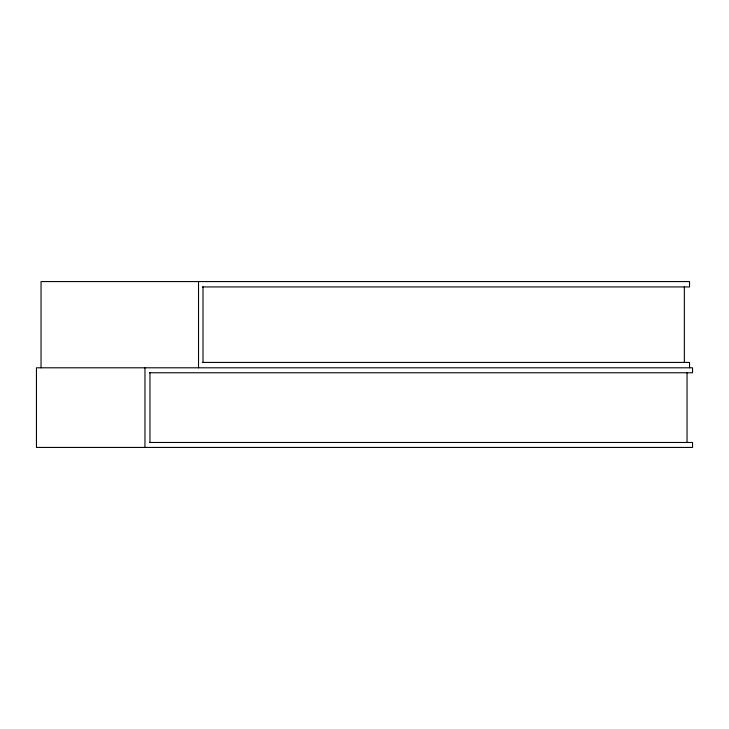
<?xml version="1.0" encoding="UTF-8"?>
<svg xmlns="http://www.w3.org/2000/svg" width="729" height="729" viewBox="0 0 729 729"><rect width="100%" height="100%" fill="white"/><g stroke="black" fill="none" stroke-linecap="round" stroke-linejoin="round"><path stroke-width="1.09" d="M202.288 286.934L689.561 286.934L689.561 281.567L41.043 281.567L41.043 367.799M202.288 362.431L689.561 362.431L689.561 367.799M149.463 372.765L692.55 372.765L692.55 367.799L36.45 367.799L36.45 447.433L692.55 447.433L692.55 442.476L149.463 442.476M687.046 372.765L687.046 442.476M684.349 286.934L684.349 362.431M203.008 286.934L203.008 362.431M198.525 281.567L198.525 367.799M149.964 372.765L149.964 442.476M144.962 367.799L144.962 447.433"/></g></svg>
